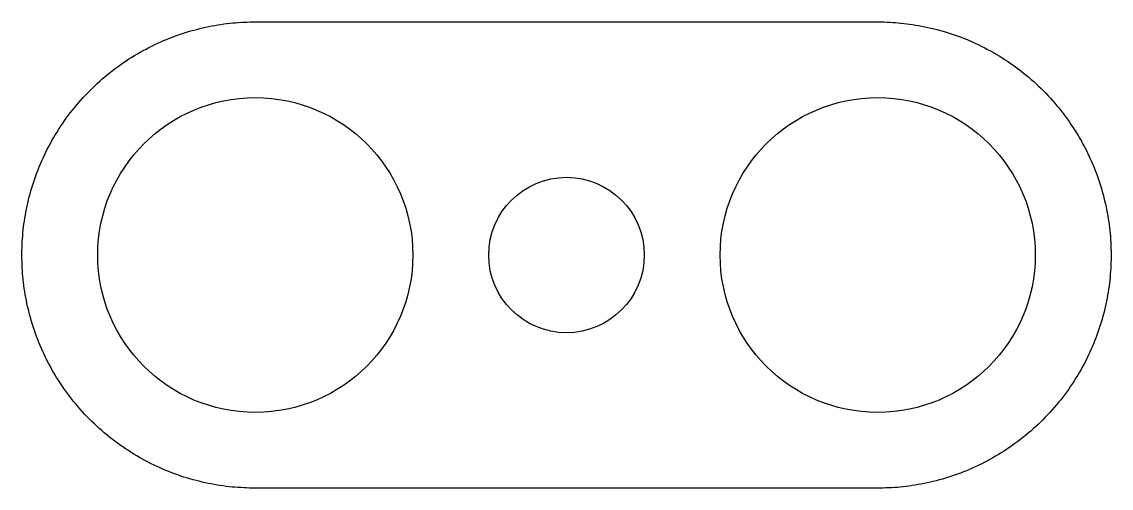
# Model space of a CAD drawing. Header units: millimetres. Extents: x -70 to 70, y -30 to 30.
import ezdxf

# ---------------------------------------------------------------- set-up
doc = ezdxf.new("R2010")
doc.units = ezdxf.units.MM
doc.header["$MEASUREMENT"] = 0
doc.layers.add('Construction', color=20, linetype='Continuous', true_color=0xff2c2a)

msp = doc.modelspace()

# ---------------------------------------------------------------- linework, layer by layer
at = {"layer": 'Construction'}
for centre, radius in [((-40, 0), 20.25), ((40, 0), 20.25), ((0, 0), 10)]:
    msp.add_circle(centre, radius, dxfattribs=at)
msp.add_rational_spline([(-40, -30), (0, -30), (40, -30), (70, -30), (70, 0), (70, 30), (40, 30), (0, 30), (-40, 30), (-70, 30), (-70, 0), (-70, -30), (-40, -30)], [1, 1, 1, 0.707106781187, 1, 0.707106781187, 1, 1, 1, 0.707106781187, 1, 0.707106781187, 1], degree=2, knots=[804.24778, 804.24778, 804.24778, 884.24778, 884.24778, 931.371669, 931.371669, 978.495559, 978.495559, 1058.495559, 1058.495559, 1105.619449, 1105.619449, 1152.743339, 1152.743339, 1152.743339], dxfattribs=at)

doc.saveas('drawing.dxf')
